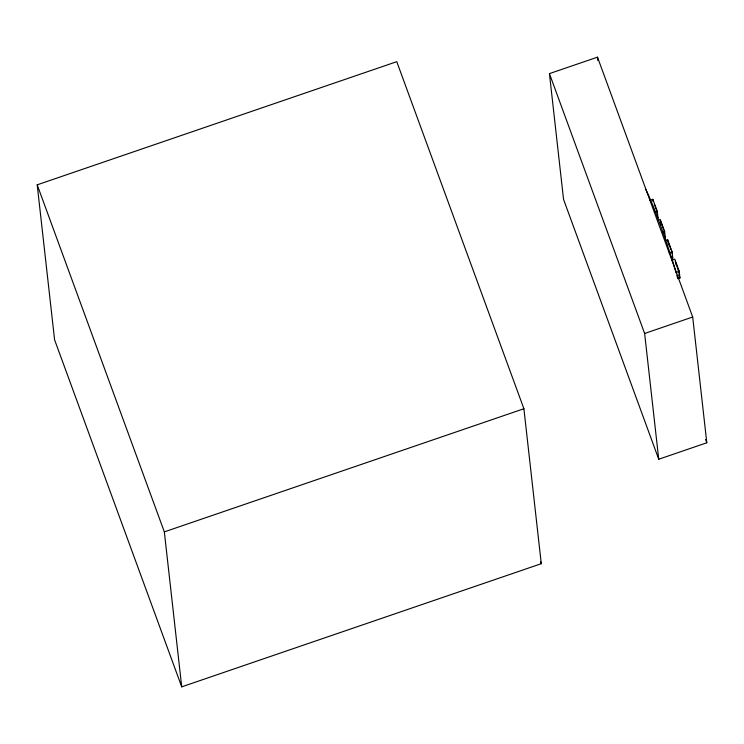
<?xml version="1.0" encoding="UTF-8"?>
<svg xmlns="http://www.w3.org/2000/svg" width="744" height="744" viewBox="0 0 744 744"><rect width="100%" height="100%" fill="white"/><g stroke="black" fill="none" stroke-linecap="round" stroke-linejoin="round"><path stroke-width="1.12" d="M37.2 184.828L396.766 61.678L523.897 408.735L541.279 563.692L181.722 686.842L54.582 339.785L37.2 184.828L164.34 531.886L181.722 686.842M549.435 73.619L597.497 57.158L692.692 317.018L706.8 442.773L658.738 459.234L563.543 199.373L549.435 73.619L644.63 333.479L658.738 459.234M649.903 200.294L652.823 199.29L657.278 211.445L658.012 218.02L657.268 216.002M655.325 212.105L657.278 211.445M658.263 220.131L660.216 219.461L664.662 231.607L665.406 238.192L664.662 236.164M662.718 232.277L664.662 231.607M665.694 240.396L667.638 239.726L672.083 251.872L672.827 258.456L672.083 256.429M669.163 252.876L672.083 251.872M671.86 260.214L674.78 259.21L679.226 271.365L679.96 277.94L678.016 278.609M676.305 272.36L679.226 271.365M644.63 333.479L692.692 317.018M164.34 531.886L523.897 408.735M654.385 204.247L656.31 209.501M661.351 223.219L663.741 229.738M668.782 243.502L671.153 249.993M678.854 274.908L679.96 277.94M705.61 439.509L706.8 442.773M540.479 561.506L541.279 563.692M678.788 270.472L679.421 276.154M678.5 271.337L675.924 263.013L676.138 264.883M675.32 260.995L675.571 263.274M671.655 250.998L671.916 253.286M668.168 241.474L668.549 244.897M667.638 239.726L667.88 241.921M664.215 230.696L664.466 232.965M660.765 221.303L661.146 224.697M656.803 210.478L657.054 212.719M652.823 199.29L653.074 201.485M597.497 57.158L597.888 60.617M645.457 189.004A59.306 4.064 71.1 0 1 676.166 273.011M676.789 275.187A59.306 4.064 71.1 0 1 677.747 278.619"/></g></svg>
